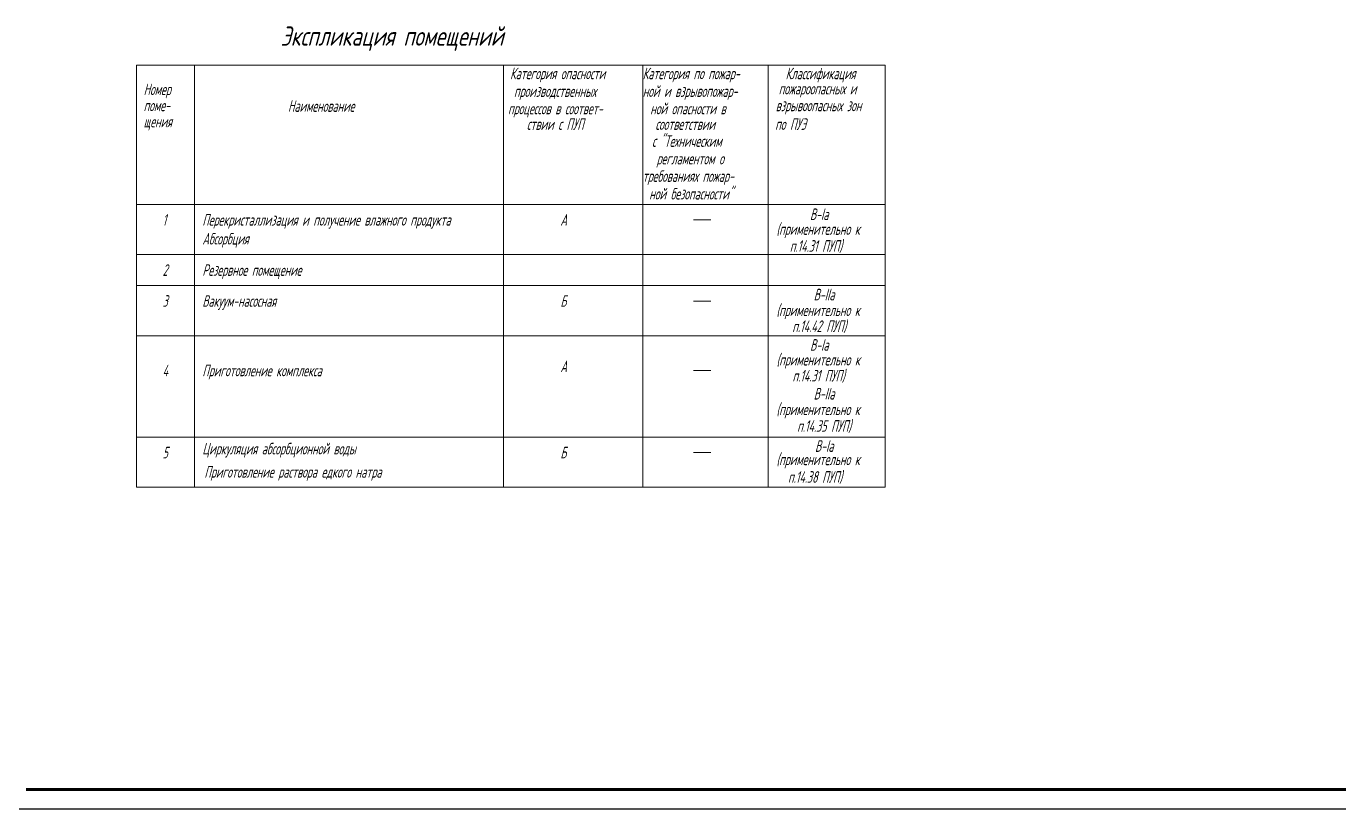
# Model space of a CAD drawing. Header units: millimetres. Extents: x 1337 to 8186, y 1899 to 5236.
# Drawn here: x 1987.3 to 2327.1, y 2226.4 to 2428.9 of the extents above; entities that cross this region are included whole.
import ezdxf

# ---------------------------------------------------------------- set-up
doc = ezdxf.new("R2010")
doc.units = ezdxf.units.MM
for name, color, linetype, lineweight in [('Линия связи (Вновь)', 3, 'Continuous', 60), ('Рамка толстая', 7, 'Continuous', 60), ('Рамка тонкая', 5, 'Continuous', 25), ('Строительный', 251, 'Continuous', 13)]:
    doc.layers.add(name, color=color, linetype=linetype, lineweight=lineweight)
doc.styles.add('Simplex', font='simplex.shx', dxfattribs={"width": 0.7, "oblique": 15})

# ---------------------------------------------------------------- blocks, each defined once
blk = doc.blocks.new('A$C551E481E')
at = {"layer": 'Рамка толстая'}
blk.add_line((20, 5), (836, 5), dxfattribs=at)
at = {"layer": 'Рамка тонкая'}
blk.add_line((0, 0), (841, 0), dxfattribs=at)
blk = doc.blocks.new('A$C178B2837')
at = {"layer": 'Строительный', "ltscale": 100}
for p, q in [((0.55, 110.59), (194.41, 110.59)), ((0.55, 110.59), (0.55, 1.36)), ((15.55, 110.59), (15.55, 1.36)), ((95.55, 110.59), (95.55, 1.36)), ((95.55, 29.59), (95.55, 110.59)), ((131.6, 110.59), (131.6, 1.36)), ((164.09, 110.59), (164.09, 1.36)), ((194.41, 110.59), (194.41, 1.36)), ((0.55, 74.59), (194.41, 74.59)), ((144.74, 70.58), (149.21, 70.58)), ((0.55, 61.59), (194.41, 61.59)), ((0.55, 53.59), (194.41, 53.59)), ((144.74, 49.58), (149.21, 49.58)), ((0.55, 40.59), (194.41, 40.59)), ((144.74, 31.58), (149.21, 31.58)), ((0.55, 14.36), (194.41, 14.36)), ((144.74, 10.35), (149.21, 10.35)), ((0.55, 1.36), (194.41, 1.36))]:
    blk.add_line(p, q, dxfattribs=at)
at = {"layer": 'Строительный', "ltscale": 100, "style": 'Simplex', "oblique": 15}
for s, height, width, p in [('Экспликация помещений', 5, 0.7, (37.87, 115.66)), ('Категория опасности ', 3, 0.6, (97.26, 106.98)), ('Категория по пожар-', 3, 0.6, (131.6, 106.98)), ('Классификация ', 3, 0.6, (168.6, 106.98)), ('Номер', 3, 0.6, (2.38, 102.87)), ('ной и взрывопожар-', 3, 0.6, (131.6, 102.4)), ('производственных', 3, 0.6, (98.27, 102.4)), ('пожароопасных и', 3, 0.6, (166.81, 103.05)), ('поме-', 3, 0.6, (2.38, 98.71)), ('Наименование', 3, 0.6, (39.76, 98.54)), ('процессов в соответ-', 3, 0.6, (96.72, 97.9)), ('ной опасности в ', 3, 0.6, (133.55, 97.9)), ('взрывоопасных зон ', 3, 0.6, (166.03, 98.69)), ('щения', 3, 0.6, (2.38, 94.54)), ('ствии с ПУП', 3, 0.6, (101.6, 93.86)), ('соответствии', 3, 0.6, (134.89, 93.86)), ('по ПУЭ', 3, 0.6, (165.89, 93.86)), ('с "Техническим', 3, 0.6, (134.03, 89.47)), ('регламентом о', 3, 0.6, (135.19, 84.94)), ('требованиях пожар-', 3, 0.6, (131.57, 80.42)), ('ной безопасности"', 3, 0.6, (133.29, 75.85)), ('1', 3, 0.6, (7.29, 69.09)), ('Перекристаллизация и получение влажного продукта', 3, 0.6, (17.59, 69.09)), ('А', 3, 0.6, (110.29, 69.09)), ('В-Iа', 3, 0.6, (174.9, 70.53)), ('(применительно к', 3, 0.6, (166.22, 66.7)), ('Абсорбция', 3, 0.6, (17.59, 64.2)), ('п.14.31 ПУП)', 3, 0.6, (169.69, 62.32)), ('2', 3, 0.6, (7.29, 56.09)), ('Резервное помещение', 3, 0.6, (17.59, 56.09)), ('3', 3, 0.6, (7.29, 48.09)), ('Вакуум-насосная', 3, 0.6, (17.59, 48.09)), ('Б', 3, 0.6, (110.29, 48.09)), ('В-IIа ', 3, 0.6, (175.87, 49.75)), ('(применительно к', 3, 0.6, (166.22, 45.7)), ('п.14.42 ПУП)', 3, 0.6, (170.33, 41.56)), ('В-Iа', 3, 0.6, (174.93, 36.71)), ('А', 3, 0.6, (110.29, 31.18)), ('(применительно к', 3, 0.6, (166.25, 32.89)), ('4', 3, 0.6, (7.29, 30.09)), ('Приготовление комплекса', 3, 0.6, (17.59, 30.09)), ('п.14.31 ПУП)', 3, 0.6, (170.38, 28.74)), ('В-IIа ', 3, 0.6, (175.87, 24.09)), ('(применительно к', 3, 0.6, (166.22, 20.04)), ('п.14.35 ПУП)', 3, 0.6, (171.59, 15.73)), ('5', 3, 0.6, (7.29, 8.86)), ('Циркуляция абсорбционной воды', 3, 0.6, (17.59, 9.87)), ('Б', 3, 0.6, (110.29, 8.86)), ('(применительно к', 3, 0.6, (166.22, 7.09)), ('В-Iа', 3, 0.6, (176.21, 10.54)), ('Приготовление раствора едкого натра', 3, 0.6, (18.12, 3.86)), ('п.14.38 ПУП)', 3, 0.6, (169.22, 2.54))]:
    blk.add_text(s, height=height, dxfattribs=dict(at, width=width)).set_placement(p)

msp = doc.modelspace()

# ---------------------------------------------------------------- block references
msp.add_blockref('A$C551E481E', (1967.33, 2226.37))
at = {"layer": 'Линия связи (Вновь)'}
msp.add_blockref('A$C178B2837', (2015.33, 2308.2), dxfattribs=at)

doc.saveas('drawing.dxf')
